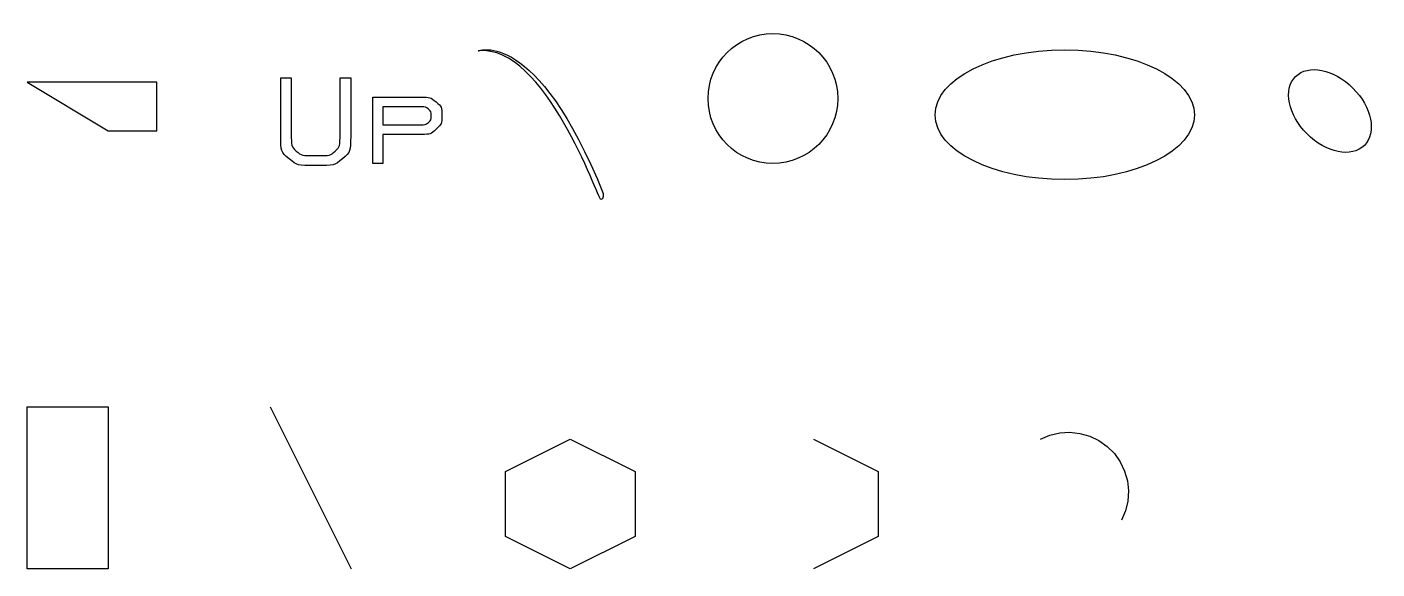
# Model space of a CAD drawing. Header units: millimetres. Extents: x 50 to 883, y -350 to -16.
import ezdxf

# ---------------------------------------------------------------- set-up
doc = ezdxf.new("R2010")
doc.units = ezdxf.units.MM
doc.layers.add('default', color=16, linetype='Continuous')

msp = doc.modelspace()

# ---------------------------------------------------------------- linework, layer by layer
at = {"layer": 'default'}
for p, q in [((206.49, -83.2), (206.49, -47.17)), ((206.49, -47.17), (212.99, -47.17)), ((212.99, -47.17), (212.99, -81.4)), ((212.99, -47.17), (212.99, -47.17)), ((243.07, -81.4), (243.07, -47.17)), ((243.07, -47.17), (249.61, -47.17)), ((249.61, -47.17), (249.61, -83.2)), ((50, -50), (100, -80)), ((130, -50), (50, -50)), ((130, -80), (130, -50)), ((263.23, -100), (263.23, -59.13)), ((263.23, -59.13), (292.63, -59.13)), ((292.92, -65.09), (269.53, -65.09)), ((269.53, -65.09), (269.53, -76.17)), ((100, -80), (130, -80)), ((269.53, -76.17), (292.63, -76.17)), ((269.53, -82.08), (269.53, -100)), ((293.31, -82.08), (269.53, -82.08)), ((269.53, -82.08), (269.53, -82.08)), ((269.53, -100), (263.23, -100)), ((405.4, -118.57), (405.4, -118.57)), ((50, -350), (50, -250)), ((50, -250), (100, -250)), ((100, -250), (100, -350)), ((200, -250), (250, -350)), ((345, -290), (385, -270)), ((385, -270), (425, -290)), ((535, -270), (575, -290)), ((345, -330), (345, -290)), ((425, -290), (425, -330)), ((575, -290), (575, -330)), ((385, -350), (345, -330)), ((425, -330), (385, -350)), ((575, -330), (535, -350)), ((100, -350), (50, -350))]:
    msp.add_line(p, q, dxfattribs=at)
for points in [[(675, -270), (680.77, -267.55), (686.87, -266.11), (693.12, -265.72)], [(693.12, -265.72), (699.35, -266.39), (705.37, -268.11), (711.03, -270.81)], [(711.03, -270.81), (716.14, -274.43), (720.57, -278.86), (724.19, -283.97)], [(724.19, -283.97), (726.89, -289.63), (728.61, -295.65), (729.28, -301.88)], [(729.28, -301.88), (728.89, -308.13), (727.45, -314.23), (725, -320)]]:
    msp.add_lwpolyline(points, dxfattribs=at)
for points in [[(328.34, -30.62), (328.34, -30.62), (363.9, -15.91), (405.4, -118.57)], [(470, -60), (470, -37.91), (487.91, -20), (510, -20)], [(510, -20), (532.09, -20), (550, -37.91), (550, -60)], [(403.94, -122.32), (402.3, -122.28), (369.4, -26.13), (328.34, -30.62)], [(610, -70), (610, -47.91), (645.82, -30), (690, -30)], [(690, -30), (734.18, -30), (770, -47.91), (770, -70)], [(832.32, -46.46), (840.13, -38.65), (855.96, -41.82), (867.68, -53.54)], [(839.39, -81.82), (827.68, -70.1), (824.51, -54.27), (832.32, -46.46)], [(867.68, -53.54), (879.39, -65.25), (882.56, -81.08), (874.75, -88.89)], [(292.63, -59.13), (298.73, -59.13), (298.73, -59.13), (302.27, -62.11)], [(297.61, -66.6), (295.9, -65.09), (295.9, -65.09), (292.92, -65.09)], [(299.32, -70.61), (299.32, -68.07), (299.32, -68.07), (297.61, -66.6)], [(302.27, -62.11), (305.81, -65.09), (305.81, -65.09), (305.81, -70.51)], [(510, -100), (487.91, -100), (470, -82.09), (470, -60)], [(550, -60), (550, -82.09), (532.09, -100), (510, -100)], [(292.63, -76.17), (295.61, -76.17), (295.61, -76.17), (297.51, -74.8)], [(297.51, -74.8), (299.32, -73.19), (299.32, -73.19), (299.32, -70.61)], [(305.81, -70.51), (305.81, -75.59), (305.81, -75.59), (302.39, -78.81)], [(690, -110), (645.82, -110), (610, -92.09), (610, -70)], [(770, -70), (770, -92.09), (734.18, -110), (690, -110)], [(211.62, -97.07), (206.49, -92.77), (206.49, -92.77), (206.49, -83.2)], [(212.99, -81.4), (212.99, -89.5), (212.99, -89.5), (216.02, -92.38)], [(240.09, -92.38), (243.07, -89.6), (243.07, -89.6), (243.07, -81.4)], [(249.61, -83.2), (249.61, -92.77), (249.61, -92.77), (244.6, -97.07)], [(302.39, -78.81), (299.02, -82.08), (299.02, -82.08), (293.31, -82.08)], [(874.75, -88.89), (866.94, -96.7), (851.11, -93.54), (839.39, -81.82)], [(228.03, -101.37), (216.6, -101.37), (216.6, -101.37), (211.62, -97.07)], [(216.02, -92.38), (219.34, -95.17), (219.34, -95.17), (228.03, -95.17)], [(228.03, -95.17), (237.11, -95.17), (237.11, -95.17), (240.09, -92.38)], [(244.6, -97.07), (239.6, -101.37), (239.6, -101.37), (228.03, -101.37)], [(405.4, -118.57), (405.4, -118.57), (405.6, -122.36), (403.94, -122.32)]]:
    msp.add_open_spline(points, degree=3, dxfattribs=at)

doc.saveas('drawing.dxf')
